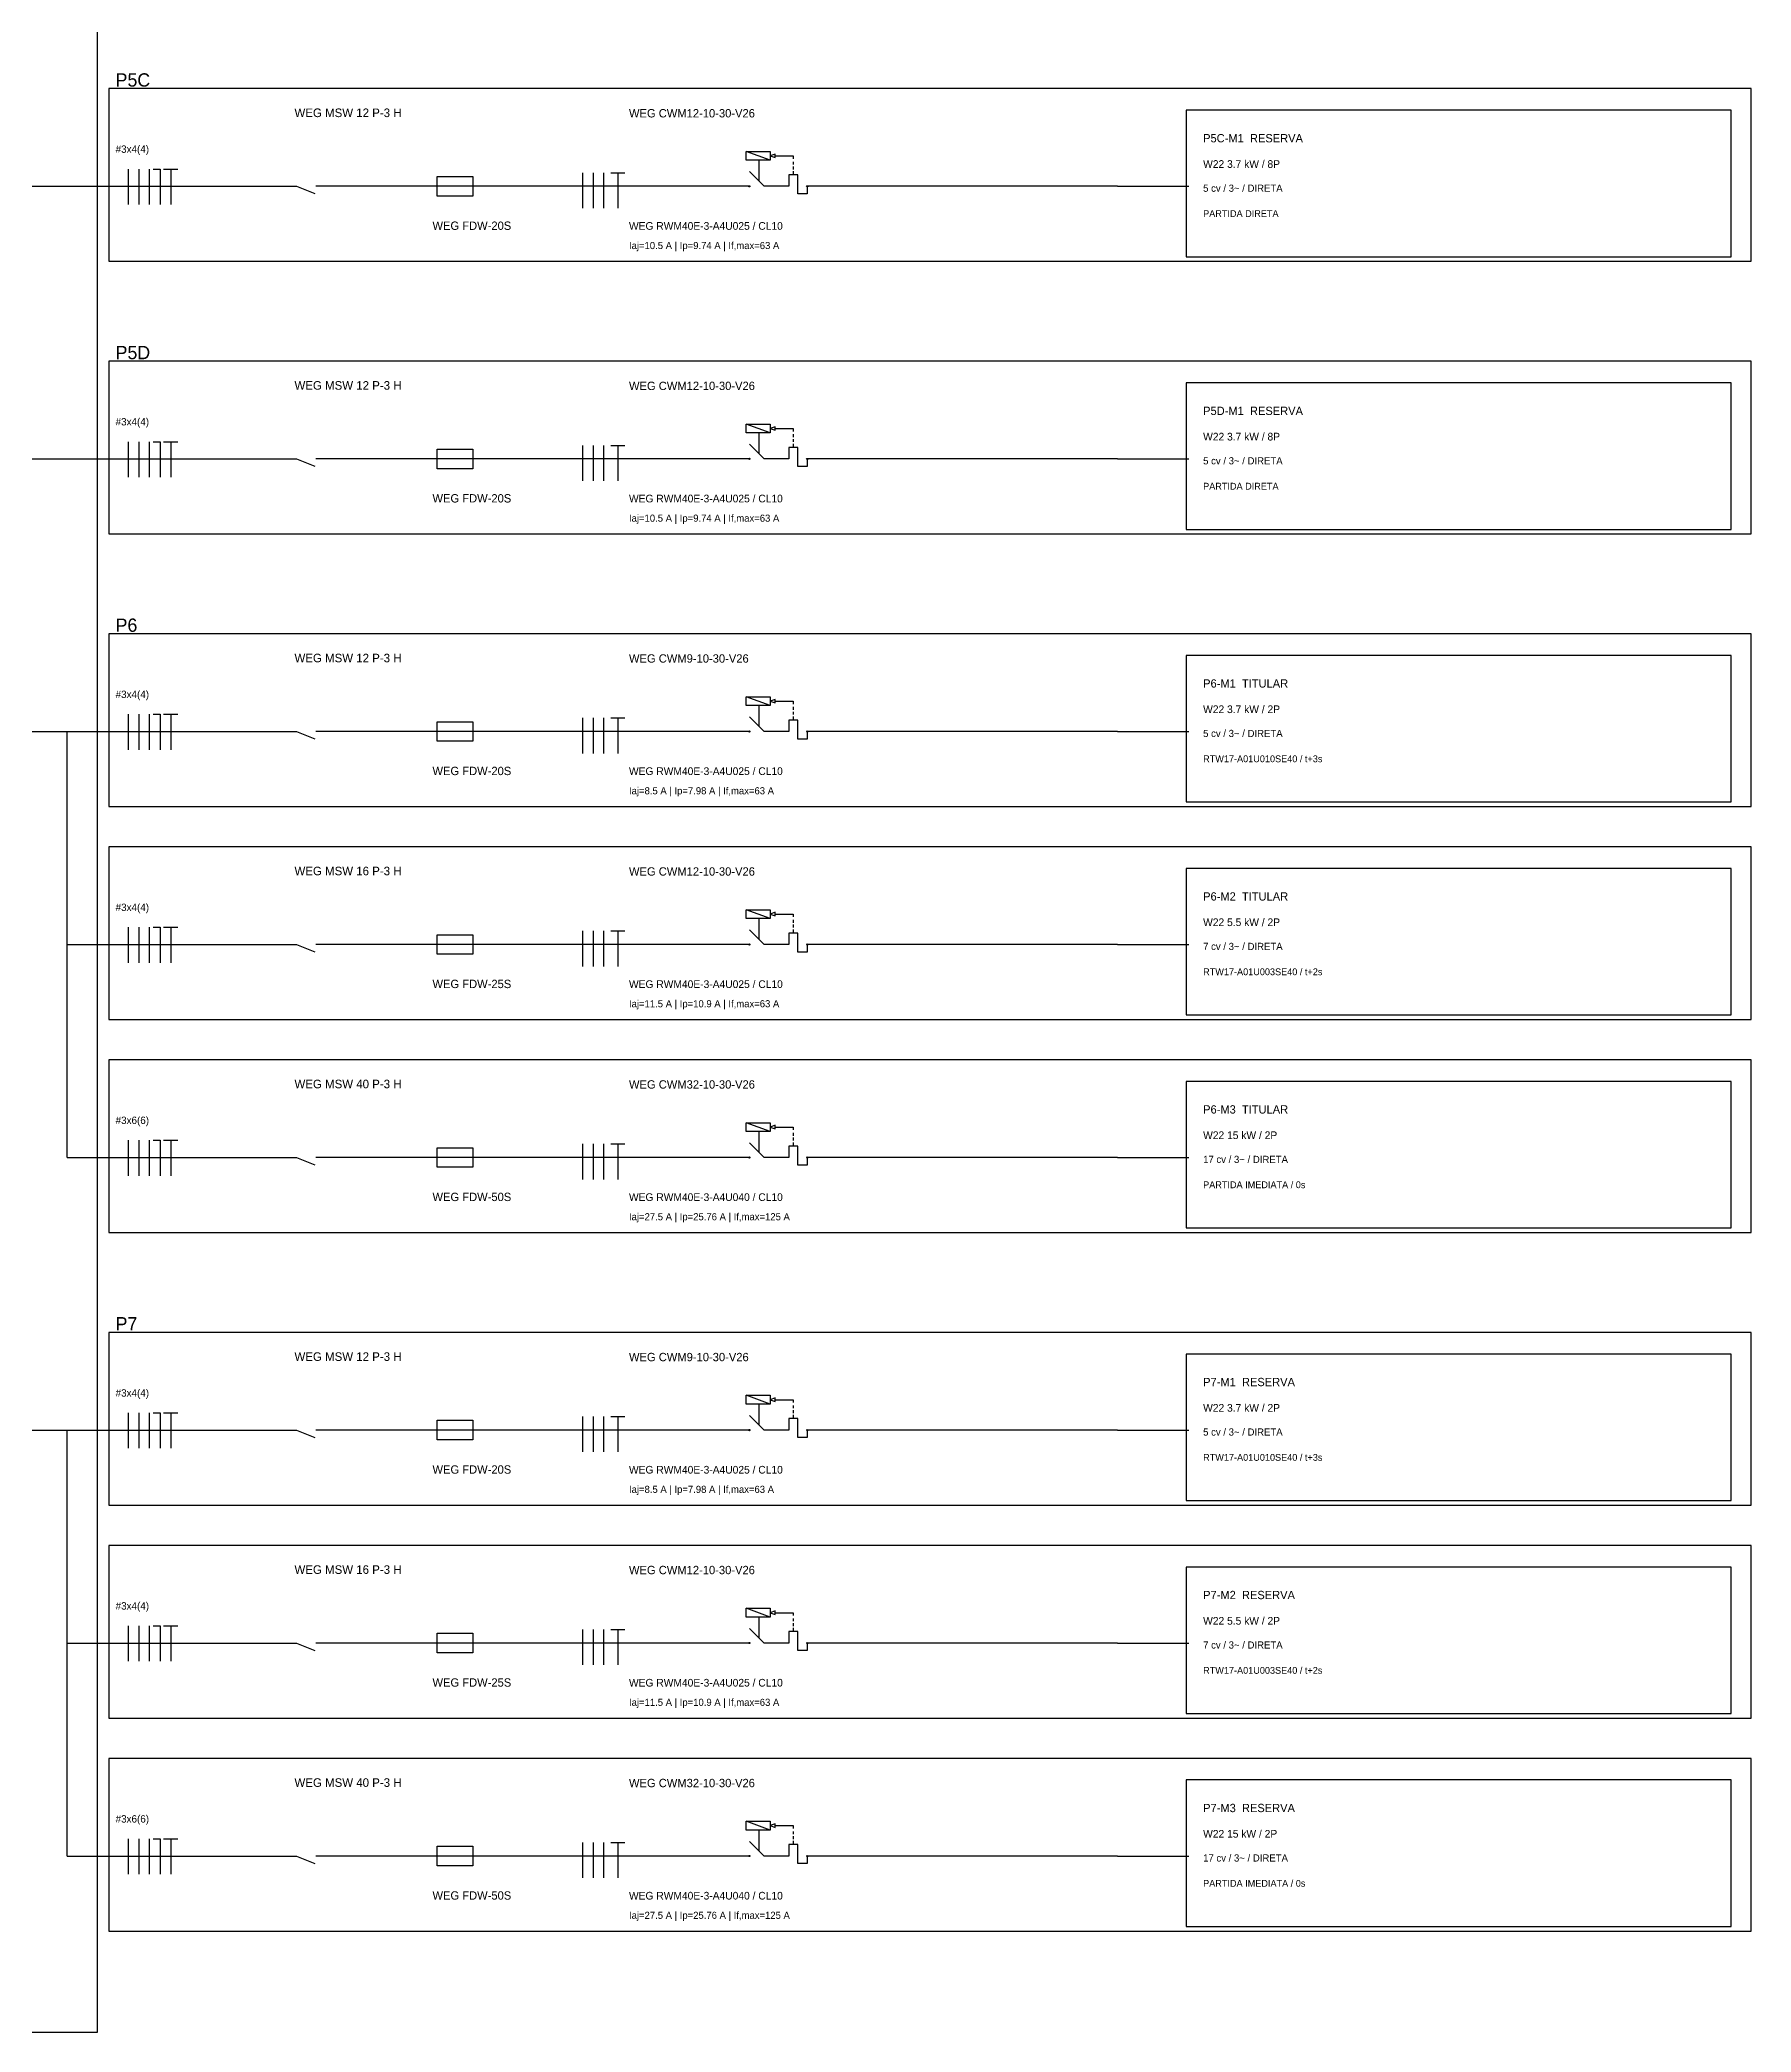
# Model space of a CAD drawing. Extents: x 88 to 641, y -96 to 322.
# Drawn here: x 109.77 to 139.9, y -1.5 to 33.58 of the extents above; entities that cross this region are included whole.
import ezdxf

# ---------------------------------------------------------------- set-up
doc = ezdxf.new("R2010")
doc.units = 0
doc.header["$MEASUREMENT"] = 0
for name, color, linetype in [('DIAGRAMA UNIFILAR', 80, 'Continuous'), ('ELET_TEXTO', 4, 'Continuous'), ('ELET_UNIFILAR_TEXTO', 4, 'Continuous'), ('ELT_UNIFILAR_DESENHO', 5, 'Continuous'), ('INF. UNIFILARES', 7, 'Continuous')]:
    doc.layers.add(name, color=color, linetype=linetype)

msp = doc.modelspace()

# ---------------------------------------------------------------- linework, layer by layer
at = {"layer": 'DIAGRAMA UNIFILAR'}
msp.add_lwpolyline([(101.65, -1.5), (110.78, -1.5), (110.78, 73.2), (101.65, 73.2)], close=True, dxfattribs=at)
at = {"layer": 'ELT_UNIFILAR_DESENHO'}
for p, q in [((122.628, 31.459), (122.206, 31.613)), ((111.32, 31.304), (111.32, 30.68)), ((111.507, 31.304), (111.507, 30.68)), ((111.694, 31.304), (111.694, 30.68)), ((111.759, 31.304), (111.884, 31.304)), ((111.884, 31.304), (111.884, 30.68)), ((111.946, 31.304), (112.195, 31.304)), ((112.071, 31.304), (112.071, 30.68)), ((119.319, 31.239), (119.319, 30.615)), ((119.507, 31.239), (119.507, 30.615)), ((119.694, 31.239), (119.694, 30.615)), ((119.818, 31.239), (120.067, 31.239)), ((119.942, 31.239), (119.942, 30.615)), ((122.523, 31), (122.26, 31.259)), ((122.428, 31.459), (122.428, 31.094)), ((122.715, 31.567), (122.628, 31.536)), ((122.628, 31.536), (122.715, 31.505)), ((122.715, 31.536), (122.715, 31.567)), ((122.715, 31.536), (123.032, 31.536)), ((122.715, 31.505), (122.715, 31.536)), ((123.032, 31.536), (123.032, 31.485)), ((123.032, 31.434), (123.032, 31.384)), ((123.032, 31.35), (123.032, 31.299)), ((123.032, 31.267), (123.032, 31.217)), ((107.467, 31), (110.25, 31)), ((110.25, 31), (114.286, 31)), ((122.26, 31.001), (114.627, 31.001)), ((122.954, 31), (122.523, 31)), ((123.116, 31.202), (122.954, 31.202)), ((122.954, 31.202), (122.954, 31)), ((123.116, 30.868), (123.116, 31.202)), ((128.743, 31), (123.279, 31)), ((123.279, 31), (123.279, 30.868)), ((128.743, 31), (130, 31)), ((123.279, 30.868), (123.116, 30.868)), ((122.628, 26.659), (122.206, 26.813)), ((122.715, 26.767), (122.628, 26.736)), ((122.628, 26.736), (122.715, 26.705)), ((122.715, 26.736), (122.715, 26.767)), ((122.715, 26.736), (123.032, 26.736)), ((122.715, 26.705), (122.715, 26.736)), ((123.032, 26.736), (123.032, 26.685)), ((111.32, 26.504), (111.32, 25.88)), ((111.507, 26.504), (111.507, 25.88)), ((111.694, 26.504), (111.694, 25.88)), ((111.759, 26.504), (111.884, 26.504)), ((111.884, 26.504), (111.884, 25.88)), ((111.946, 26.504), (112.195, 26.504)), ((112.071, 26.504), (112.071, 25.88)), ((119.319, 26.439), (119.319, 25.815)), ((119.507, 26.439), (119.507, 25.815)), ((119.694, 26.439), (119.694, 25.815)), ((119.818, 26.439), (120.067, 26.439)), ((119.942, 26.439), (119.942, 25.815)), ((122.523, 26.2), (122.26, 26.459)), ((122.428, 26.659), (122.428, 26.294)), ((123.116, 26.402), (122.954, 26.402)), ((122.954, 26.402), (122.954, 26.2)), ((123.032, 26.634), (123.032, 26.584)), ((123.032, 26.55), (123.032, 26.499)), ((123.032, 26.467), (123.032, 26.417)), ((123.116, 26.068), (123.116, 26.402)), ((107.467, 26.2), (110.25, 26.2)), ((110.25, 26.2), (114.286, 26.2)), ((122.26, 26.201), (114.627, 26.201)), ((122.954, 26.2), (122.523, 26.2)), ((123.279, 26.068), (123.116, 26.068)), ((128.743, 26.2), (123.279, 26.2)), ((123.279, 26.2), (123.279, 26.068)), ((128.743, 26.2), (130, 26.2)), ((122.628, 21.859), (122.206, 22.013)), ((122.428, 21.859), (122.428, 21.494)), ((122.715, 21.967), (122.628, 21.936)), ((122.628, 21.936), (122.715, 21.905)), ((122.715, 21.936), (122.715, 21.967)), ((122.715, 21.936), (123.032, 21.936)), ((122.715, 21.905), (122.715, 21.936)), ((123.032, 21.936), (123.032, 21.885)), ((123.032, 21.834), (123.032, 21.784)), ((123.032, 21.75), (123.032, 21.699)), ((107.467, 21.4), (110.25, 21.4)), ((110.25, 13.9), (110.25, 21.4)), ((110.25, 21.4), (114.286, 21.4)), ((111.32, 21.704), (111.32, 21.08)), ((111.507, 21.704), (111.507, 21.08)), ((111.694, 21.704), (111.694, 21.08)), ((111.759, 21.704), (111.884, 21.704)), ((111.884, 21.704), (111.884, 21.08)), ((111.946, 21.704), (112.195, 21.704)), ((112.071, 21.704), (112.071, 21.08)), ((122.26, 21.401), (114.627, 21.401)), ((119.319, 21.639), (119.319, 21.015)), ((119.507, 21.639), (119.507, 21.015)), ((119.694, 21.639), (119.694, 21.015)), ((119.818, 21.639), (120.067, 21.639)), ((119.942, 21.639), (119.942, 21.015)), ((122.523, 21.4), (122.26, 21.659)), ((122.954, 21.4), (122.523, 21.4)), ((123.116, 21.602), (122.954, 21.602)), ((122.954, 21.602), (122.954, 21.4)), ((123.032, 21.667), (123.032, 21.617)), ((123.116, 21.268), (123.116, 21.602)), ((128.743, 21.4), (123.279, 21.4)), ((123.279, 21.4), (123.279, 21.268)), ((128.743, 21.4), (130, 21.4)), ((123.279, 21.268), (123.116, 21.268)), ((122.628, 18.109), (122.206, 18.263)), ((111.32, 17.954), (111.32, 17.33)), ((111.507, 17.954), (111.507, 17.33)), ((111.694, 17.954), (111.694, 17.33)), ((111.759, 17.954), (111.884, 17.954)), ((111.884, 17.954), (111.884, 17.33)), ((111.946, 17.954), (112.195, 17.954)), ((112.071, 17.954), (112.071, 17.33)), ((122.523, 17.65), (122.26, 17.909)), ((122.428, 18.109), (122.428, 17.744)), ((122.715, 18.217), (122.628, 18.186)), ((122.628, 18.186), (122.715, 18.155)), ((122.715, 18.186), (122.715, 18.217)), ((122.715, 18.186), (123.032, 18.186)), ((122.715, 18.155), (122.715, 18.186)), ((123.032, 18.186), (123.032, 18.135)), ((123.032, 18.084), (123.032, 18.034)), ((123.032, 18), (123.032, 17.949)), ((123.032, 17.917), (123.032, 17.867)), ((110.25, 17.65), (114.286, 17.65)), ((122.26, 17.651), (114.627, 17.651)), ((119.319, 17.889), (119.319, 17.265)), ((119.507, 17.889), (119.507, 17.265)), ((119.694, 17.889), (119.694, 17.265)), ((119.818, 17.889), (120.067, 17.889)), ((119.942, 17.889), (119.942, 17.265)), ((122.954, 17.65), (122.523, 17.65)), ((123.116, 17.852), (122.954, 17.852)), ((122.954, 17.852), (122.954, 17.65)), ((123.116, 17.518), (123.116, 17.852)), ((128.743, 17.65), (123.279, 17.65)), ((123.279, 17.65), (123.279, 17.518)), ((128.743, 17.65), (130, 17.65)), ((123.279, 17.518), (123.116, 17.518)), ((122.628, 14.359), (122.206, 14.513)), ((122.715, 14.467), (122.628, 14.436)), ((122.628, 14.436), (122.715, 14.405)), ((122.715, 14.436), (122.715, 14.467)), ((122.715, 14.436), (123.032, 14.436)), ((122.715, 14.405), (122.715, 14.436)), ((123.032, 14.436), (123.032, 14.385)), ((111.32, 14.204), (111.32, 13.58)), ((111.507, 14.204), (111.507, 13.58)), ((111.694, 14.204), (111.694, 13.58)), ((111.759, 14.204), (111.884, 14.204)), ((111.884, 14.204), (111.884, 13.58)), ((111.946, 14.204), (112.195, 14.204)), ((112.071, 14.204), (112.071, 13.58)), ((119.319, 14.139), (119.319, 13.515)), ((119.507, 14.139), (119.507, 13.515)), ((119.694, 14.139), (119.694, 13.515)), ((119.818, 14.139), (120.067, 14.139)), ((119.942, 14.139), (119.942, 13.515)), ((122.523, 13.9), (122.26, 14.159)), ((122.428, 14.359), (122.428, 13.994)), ((123.116, 14.102), (122.954, 14.102)), ((122.954, 14.102), (122.954, 13.9)), ((123.032, 14.334), (123.032, 14.284)), ((123.032, 14.25), (123.032, 14.199)), ((123.032, 14.167), (123.032, 14.117)), ((123.116, 13.768), (123.116, 14.102)), ((110.25, 13.9), (114.286, 13.9)), ((122.26, 13.901), (114.627, 13.901)), ((122.954, 13.9), (122.523, 13.9)), ((123.279, 13.768), (123.116, 13.768)), ((128.743, 13.9), (123.279, 13.9)), ((123.279, 13.9), (123.279, 13.768)), ((128.743, 13.9), (130, 13.9)), ((122.628, 9.559), (122.206, 9.713)), ((122.428, 9.559), (122.428, 9.194)), ((122.715, 9.667), (122.628, 9.636)), ((122.628, 9.636), (122.715, 9.605)), ((122.715, 9.636), (122.715, 9.667)), ((122.715, 9.636), (123.032, 9.636)), ((122.715, 9.605), (122.715, 9.636)), ((123.032, 9.636), (123.032, 9.585)), ((123.032, 9.534), (123.032, 9.484)), ((111.32, 9.404), (111.32, 8.78)), ((111.507, 9.404), (111.507, 8.78)), ((111.694, 9.404), (111.694, 8.78)), ((111.759, 9.404), (111.884, 9.404)), ((111.884, 9.404), (111.884, 8.78)), ((111.946, 9.404), (112.195, 9.404)), ((112.071, 9.404), (112.071, 8.78)), ((119.319, 9.339), (119.319, 8.715)), ((119.507, 9.339), (119.507, 8.715)), ((119.694, 9.339), (119.694, 8.715)), ((119.818, 9.339), (120.067, 9.339)), ((119.942, 9.339), (119.942, 8.715)), ((122.523, 9.1), (122.26, 9.359)), ((123.116, 9.302), (122.954, 9.302)), ((122.954, 9.302), (122.954, 9.1)), ((123.032, 9.45), (123.032, 9.399)), ((123.032, 9.367), (123.032, 9.317)), ((123.116, 8.968), (123.116, 9.302)), ((107.467, 9.1), (110.25, 9.1)), ((110.25, 1.6), (110.25, 9.1)), ((110.25, 9.1), (114.286, 9.1)), ((122.26, 9.101), (114.627, 9.101)), ((122.954, 9.1), (122.523, 9.1)), ((123.279, 8.968), (123.116, 8.968)), ((128.743, 9.1), (123.279, 9.1)), ((123.279, 9.1), (123.279, 8.968)), ((128.743, 9.1), (130, 9.1)), ((111.32, 5.654), (111.32, 5.03)), ((111.507, 5.654), (111.507, 5.03)), ((111.694, 5.654), (111.694, 5.03)), ((111.759, 5.654), (111.884, 5.654)), ((111.884, 5.654), (111.884, 5.03)), ((111.946, 5.654), (112.195, 5.654)), ((112.071, 5.654), (112.071, 5.03)), ((122.628, 5.809), (122.206, 5.963)), ((122.428, 5.809), (122.428, 5.444)), ((122.715, 5.917), (122.628, 5.886)), ((122.628, 5.886), (122.715, 5.855)), ((122.715, 5.886), (122.715, 5.917)), ((122.715, 5.886), (123.032, 5.886)), ((122.715, 5.855), (122.715, 5.886)), ((123.032, 5.886), (123.032, 5.835)), ((123.032, 5.784), (123.032, 5.734)), ((123.032, 5.7), (123.032, 5.649)), ((123.032, 5.617), (123.032, 5.567)), ((110.25, 5.35), (114.286, 5.35)), ((122.26, 5.351), (114.627, 5.351)), ((119.319, 5.589), (119.319, 4.965)), ((119.507, 5.589), (119.507, 4.965)), ((119.694, 5.589), (119.694, 4.965)), ((119.818, 5.589), (120.067, 5.589)), ((119.942, 5.589), (119.942, 4.965)), ((122.523, 5.35), (122.26, 5.609)), ((122.954, 5.35), (122.523, 5.35)), ((123.116, 5.552), (122.954, 5.552)), ((122.954, 5.552), (122.954, 5.35)), ((123.116, 5.218), (123.116, 5.552)), ((128.743, 5.35), (123.279, 5.35)), ((123.279, 5.35), (123.279, 5.218)), ((128.743, 5.35), (130, 5.35)), ((123.279, 5.218), (123.116, 5.218)), ((122.628, 2.059), (122.206, 2.213)), ((122.715, 2.167), (122.628, 2.136)), ((122.628, 2.136), (122.715, 2.105)), ((122.715, 2.136), (122.715, 2.167)), ((122.715, 2.136), (123.032, 2.136)), ((122.715, 2.105), (122.715, 2.136)), ((123.032, 2.136), (123.032, 2.085)), ((111.32, 1.904), (111.32, 1.28)), ((111.507, 1.904), (111.507, 1.28)), ((111.694, 1.904), (111.694, 1.28)), ((111.759, 1.904), (111.884, 1.904)), ((111.884, 1.904), (111.884, 1.28)), ((111.946, 1.904), (112.195, 1.904)), ((112.071, 1.904), (112.071, 1.28)), ((119.319, 1.839), (119.319, 1.215)), ((119.507, 1.839), (119.507, 1.215)), ((119.694, 1.839), (119.694, 1.215)), ((119.818, 1.839), (120.067, 1.839)), ((119.942, 1.839), (119.942, 1.215)), ((122.523, 1.6), (122.26, 1.859)), ((122.428, 2.059), (122.428, 1.694)), ((123.116, 1.802), (122.954, 1.802)), ((122.954, 1.802), (122.954, 1.6)), ((123.032, 2.034), (123.032, 1.984)), ((123.032, 1.95), (123.032, 1.899)), ((123.032, 1.867), (123.032, 1.817)), ((123.116, 1.468), (123.116, 1.802)), ((110.25, 1.6), (114.286, 1.6)), ((122.26, 1.601), (114.627, 1.601)), ((122.954, 1.6), (122.523, 1.6)), ((123.279, 1.468), (123.116, 1.468)), ((128.743, 1.6), (123.279, 1.6)), ((123.279, 1.6), (123.279, 1.468)), ((128.743, 1.6), (130, 1.6))]:
    msp.add_line(p, q, dxfattribs=at)
at = {"layer": 'ELT_UNIFILAR_DESENHO', "linetype": 'Continuous'}
for p, q in [((114.286, 31.001), (114.607, 30.871)), ((114.286, 26.201), (114.607, 26.071)), ((114.286, 21.401), (114.607, 21.271)), ((114.286, 17.651), (114.607, 17.521)), ((114.286, 13.901), (114.607, 13.771)), ((114.286, 9.101), (114.607, 8.971)), ((114.286, 5.351), (114.607, 5.221)), ((114.286, 1.601), (114.607, 1.471))]:
    msp.add_line(p, q, dxfattribs=at)
at = {"layer": 'ELT_UNIFILAR_DESENHO'}
for points in [[(110.98, 29.68), (139.9, 29.68), (139.9, 32.72), (110.98, 32.72)], [(122.628, 31.459), (122.206, 31.459), (122.206, 31.613), (122.628, 31.613)], [(110.98, 24.88), (139.9, 24.88), (139.9, 27.92), (110.98, 27.92)], [(122.628, 26.659), (122.206, 26.659), (122.206, 26.813), (122.628, 26.813)], [(110.98, 20.08), (139.9, 20.08), (139.9, 23.12), (110.98, 23.12)], [(122.628, 21.859), (122.206, 21.859), (122.206, 22.013), (122.628, 22.013)], [(110.98, 16.33), (139.9, 16.33), (139.9, 19.37), (110.98, 19.37)], [(122.628, 18.109), (122.206, 18.109), (122.206, 18.263), (122.628, 18.263)], [(110.98, 12.58), (139.9, 12.58), (139.9, 15.62), (110.98, 15.62)], [(122.628, 14.359), (122.206, 14.359), (122.206, 14.513), (122.628, 14.513)], [(110.98, 7.78), (139.9, 7.78), (139.9, 10.82), (110.98, 10.82)], [(122.628, 9.559), (122.206, 9.559), (122.206, 9.713), (122.628, 9.713)], [(110.98, 4.03), (139.9, 4.03), (139.9, 7.07), (110.98, 7.07)], [(122.628, 5.809), (122.206, 5.809), (122.206, 5.963), (122.628, 5.963)], [(110.98, 0.28), (139.9, 0.28), (139.9, 3.32), (110.98, 3.32)], [(122.628, 2.059), (122.206, 2.059), (122.206, 2.213), (122.628, 2.213)]]:
    msp.add_lwpolyline(points, close=True, dxfattribs=at)
at = {"layer": 'ELT_UNIFILAR_DESENHO', "linetype": 'Continuous'}
for points in [[(116.762, 31.173), (117.393, 31.173), (117.393, 30.828), (116.762, 30.828)], [(116.762, 26.373), (117.393, 26.373), (117.393, 26.028), (116.762, 26.028)], [(116.762, 21.573), (117.393, 21.573), (117.393, 21.228), (116.762, 21.228)], [(116.762, 17.823), (117.393, 17.823), (117.393, 17.478), (116.762, 17.478)], [(116.762, 14.073), (117.393, 14.073), (117.393, 13.728), (116.762, 13.728)], [(116.762, 9.273), (117.393, 9.273), (117.393, 8.928), (116.762, 8.928)], [(116.762, 5.523), (117.393, 5.523), (117.393, 5.178), (116.762, 5.178)], [(116.762, 1.773), (117.393, 1.773), (117.393, 1.428), (116.762, 1.428)]]:
    msp.add_lwpolyline(points, close=True, dxfattribs=at)
for centre in [(122.26, 31.001), (123.279, 31), (122.26, 26.201), (123.279, 26.2), (122.26, 21.401), (123.279, 21.4), (122.26, 17.651), (123.279, 17.65), (122.26, 13.901), (123.279, 13.9), (122.26, 9.101), (123.279, 9.1), (122.26, 5.351), (123.279, 5.35), (122.26, 1.601), (123.279, 1.6)]:
    msp.add_circle(centre, 0.0105, dxfattribs=at)
at = {"layer": 'INF. UNIFILARES'}
for p, q in [((139.55, 32.34), (129.95, 32.34)), ((129.95, 32.34), (129.95, 29.76)), ((139.55, 29.76), (139.55, 32.34)), ((129.95, 29.76), (139.55, 29.76)), ((139.55, 27.54), (129.95, 27.54)), ((129.95, 27.54), (129.95, 24.96)), ((139.55, 24.96), (139.55, 27.54)), ((129.95, 24.96), (139.55, 24.96)), ((139.55, 22.74), (129.95, 22.74)), ((129.95, 22.74), (129.95, 20.16)), ((139.55, 20.16), (139.55, 22.74)), ((129.95, 20.16), (139.55, 20.16)), ((139.55, 18.99), (129.95, 18.99)), ((129.95, 18.99), (129.95, 16.41)), ((139.55, 16.41), (139.55, 18.99)), ((129.95, 16.41), (139.55, 16.41)), ((139.55, 15.24), (129.95, 15.24)), ((129.95, 15.24), (129.95, 12.66)), ((139.55, 12.66), (139.55, 15.24)), ((129.95, 12.66), (139.55, 12.66)), ((139.55, 10.44), (129.95, 10.44)), ((129.95, 10.44), (129.95, 7.86)), ((139.55, 7.86), (139.55, 10.44)), ((129.95, 7.86), (139.55, 7.86)), ((139.55, 6.69), (129.95, 6.69)), ((129.95, 6.69), (129.95, 4.11)), ((139.55, 4.11), (139.55, 6.69)), ((129.95, 4.11), (139.55, 4.11)), ((139.55, 2.94), (129.95, 2.94)), ((129.95, 2.94), (129.95, 0.36)), ((139.55, 0.36), (139.55, 2.94)), ((129.95, 0.36), (139.55, 0.36))]:
    msp.add_line(p, q, dxfattribs=at)

# ---------------------------------------------------------------- texts
at = {"layer": 'ELET_TEXTO', "attachment_point": 1}
for s, insert, char_height in [('WEG CWM12-10-30-V26', (120.14, 32.36), 0.147), ('WEG FDW-20S', (116.68, 30.38), 0.147), ('WEG RWM40E-3-A4U025 / CL10', (120.14, 30.37), 0.135), ('Iaj=10.5 A | Ip=9.74 A | If,max=63 A', (120.14, 30.02), 0.125), ('WEG CWM12-10-30-V26', (120.14, 27.56), 0.147), ('WEG FDW-20S', (116.68, 25.58), 0.147), ('WEG RWM40E-3-A4U025 / CL10', (120.14, 25.57), 0.135), ('Iaj=10.5 A | Ip=9.74 A | If,max=63 A', (120.14, 25.22), 0.125), ('WEG CWM9-10-30-V26', (120.14, 22.76), 0.147), ('WEG FDW-20S', (116.68, 20.78), 0.147), ('WEG RWM40E-3-A4U025 / CL10', (120.14, 20.77), 0.135), ('Iaj=8.5 A | Ip=7.98 A | If,max=63 A', (120.14, 20.42), 0.125), ('WEG CWM12-10-30-V26', (120.14, 19.01), 0.147), ('WEG FDW-25S', (116.68, 17.03), 0.147), ('WEG RWM40E-3-A4U025 / CL10', (120.14, 17.02), 0.135), ('Iaj=11.5 A | Ip=10.9 A | If,max=63 A', (120.14, 16.67), 0.125), ('WEG CWM32-10-30-V26', (120.14, 15.26), 0.147), ('WEG FDW-50S', (116.68, 13.28), 0.147), ('WEG RWM40E-3-A4U040 / CL10', (120.14, 13.27), 0.135), ('Iaj=27.5 A | Ip=25.76 A | If,max=125 A', (120.14, 12.92), 0.125), ('WEG CWM9-10-30-V26', (120.14, 10.46), 0.147), ('WEG FDW-20S', (116.68, 8.48), 0.147), ('WEG RWM40E-3-A4U025 / CL10', (120.14, 8.47), 0.135), ('Iaj=8.5 A | Ip=7.98 A | If,max=63 A', (120.14, 8.12), 0.125), ('WEG CWM12-10-30-V26', (120.14, 6.71), 0.147), ('WEG FDW-25S', (116.68, 4.73), 0.147), ('WEG RWM40E-3-A4U025 / CL10', (120.14, 4.72), 0.135), ('Iaj=11.5 A | Ip=10.9 A | If,max=63 A', (120.14, 4.37), 0.125), ('WEG CWM32-10-30-V26', (120.14, 2.96), 0.147), ('WEG FDW-50S', (116.68, 0.98), 0.147), ('WEG RWM40E-3-A4U040 / CL10', (120.14, 0.97), 0.135), ('Iaj=27.5 A | Ip=25.76 A | If,max=125 A', (120.14, 0.62), 0.125)]:
    msp.add_mtext(s, dxfattribs=dict(at, insert=insert, char_height=char_height))
at = {"layer": 'ELET_UNIFILAR_TEXTO', "attachment_point": 1}
for s, insert, char_height in [('P5C', (111.1, 32.99), 0.234), ('WEG MSW 12 P-3 H', (114.25, 32.37), 0.151), ('P5C-M1  RESERVA', (130.25, 31.92), 0.146), ('#3x4(4)', (111.1, 31.72), 0.13), ('W22 3.7 kW / 8P', (130.25, 31.46), 0.135), ('5 cv / 3~ / DIRETA', (130.25, 31.03), 0.126), ('PARTIDA DIRETA', (130.25, 30.58), 0.12), ('P5D', (111.1, 28.19), 0.234), ('WEG MSW 12 P-3 H', (114.25, 27.57), 0.151), ('P5D-M1  RESERVA', (130.25, 27.12), 0.146), ('#3x4(4)', (111.1, 26.92), 0.13), ('W22 3.7 kW / 8P', (130.25, 26.66), 0.135), ('5 cv / 3~ / DIRETA', (130.25, 26.23), 0.126), ('PARTIDA DIRETA', (130.25, 25.78), 0.12), ('P6', (111.1, 23.39), 0.234), ('WEG MSW 12 P-3 H', (114.25, 22.77), 0.151), ('#3x4(4)', (111.1, 22.12), 0.13), ('P6-M1  TITULAR', (130.25, 22.32), 0.146), ('W22 3.7 kW / 2P', (130.25, 21.86), 0.135), ('5 cv / 3~ / DIRETA', (130.25, 21.43), 0.126), ('RTW17-A01U010SE40 / t+3s', (130.25, 20.98), 0.12), ('WEG MSW 16 P-3 H', (114.25, 19.02), 0.151), ('#3x4(4)', (111.1, 18.37), 0.13), ('P6-M2  TITULAR', (130.25, 18.57), 0.146), ('W22 5.5 kW / 2P', (130.25, 18.11), 0.135), ('7 cv / 3~ / DIRETA', (130.25, 17.68), 0.126), ('RTW17-A01U003SE40 / t+2s', (130.25, 17.23), 0.12), ('WEG MSW 40 P-3 H', (114.25, 15.27), 0.151), ('P6-M3  TITULAR', (130.25, 14.82), 0.146), ('#3x6(6)', (111.1, 14.62), 0.13), ('W22 15 kW / 2P', (130.25, 14.36), 0.135), ('17 cv / 3~ / DIRETA', (130.25, 13.93), 0.126), ('PARTIDA IMEDIATA / 0s', (130.25, 13.48), 0.12), ('P7', (111.1, 11.09), 0.234), ('WEG MSW 12 P-3 H', (114.25, 10.47), 0.151), ('#3x4(4)', (111.1, 9.82), 0.13), ('P7-M1  RESERVA', (130.25, 10.02), 0.146), ('W22 3.7 kW / 2P', (130.25, 9.56), 0.135), ('5 cv / 3~ / DIRETA', (130.25, 9.13), 0.126), ('RTW17-A01U010SE40 / t+3s', (130.25, 8.68), 0.12), ('WEG MSW 16 P-3 H', (114.25, 6.72), 0.151), ('#3x4(4)', (111.1, 6.07), 0.13), ('P7-M2  RESERVA', (130.25, 6.27), 0.146), ('W22 5.5 kW / 2P', (130.25, 5.81), 0.135), ('7 cv / 3~ / DIRETA', (130.25, 5.38), 0.126), ('RTW17-A01U003SE40 / t+2s', (130.25, 4.93), 0.12), ('WEG MSW 40 P-3 H', (114.25, 2.97), 0.151), ('P7-M3  RESERVA', (130.25, 2.52), 0.146), ('#3x6(6)', (111.1, 2.32), 0.13), ('W22 15 kW / 2P', (130.25, 2.06), 0.135), ('17 cv / 3~ / DIRETA', (130.25, 1.63), 0.126), ('PARTIDA IMEDIATA / 0s', (130.25, 1.18), 0.12)]:
    msp.add_mtext(s, dxfattribs=dict(at, insert=insert, char_height=char_height))

doc.saveas('drawing.dxf')
